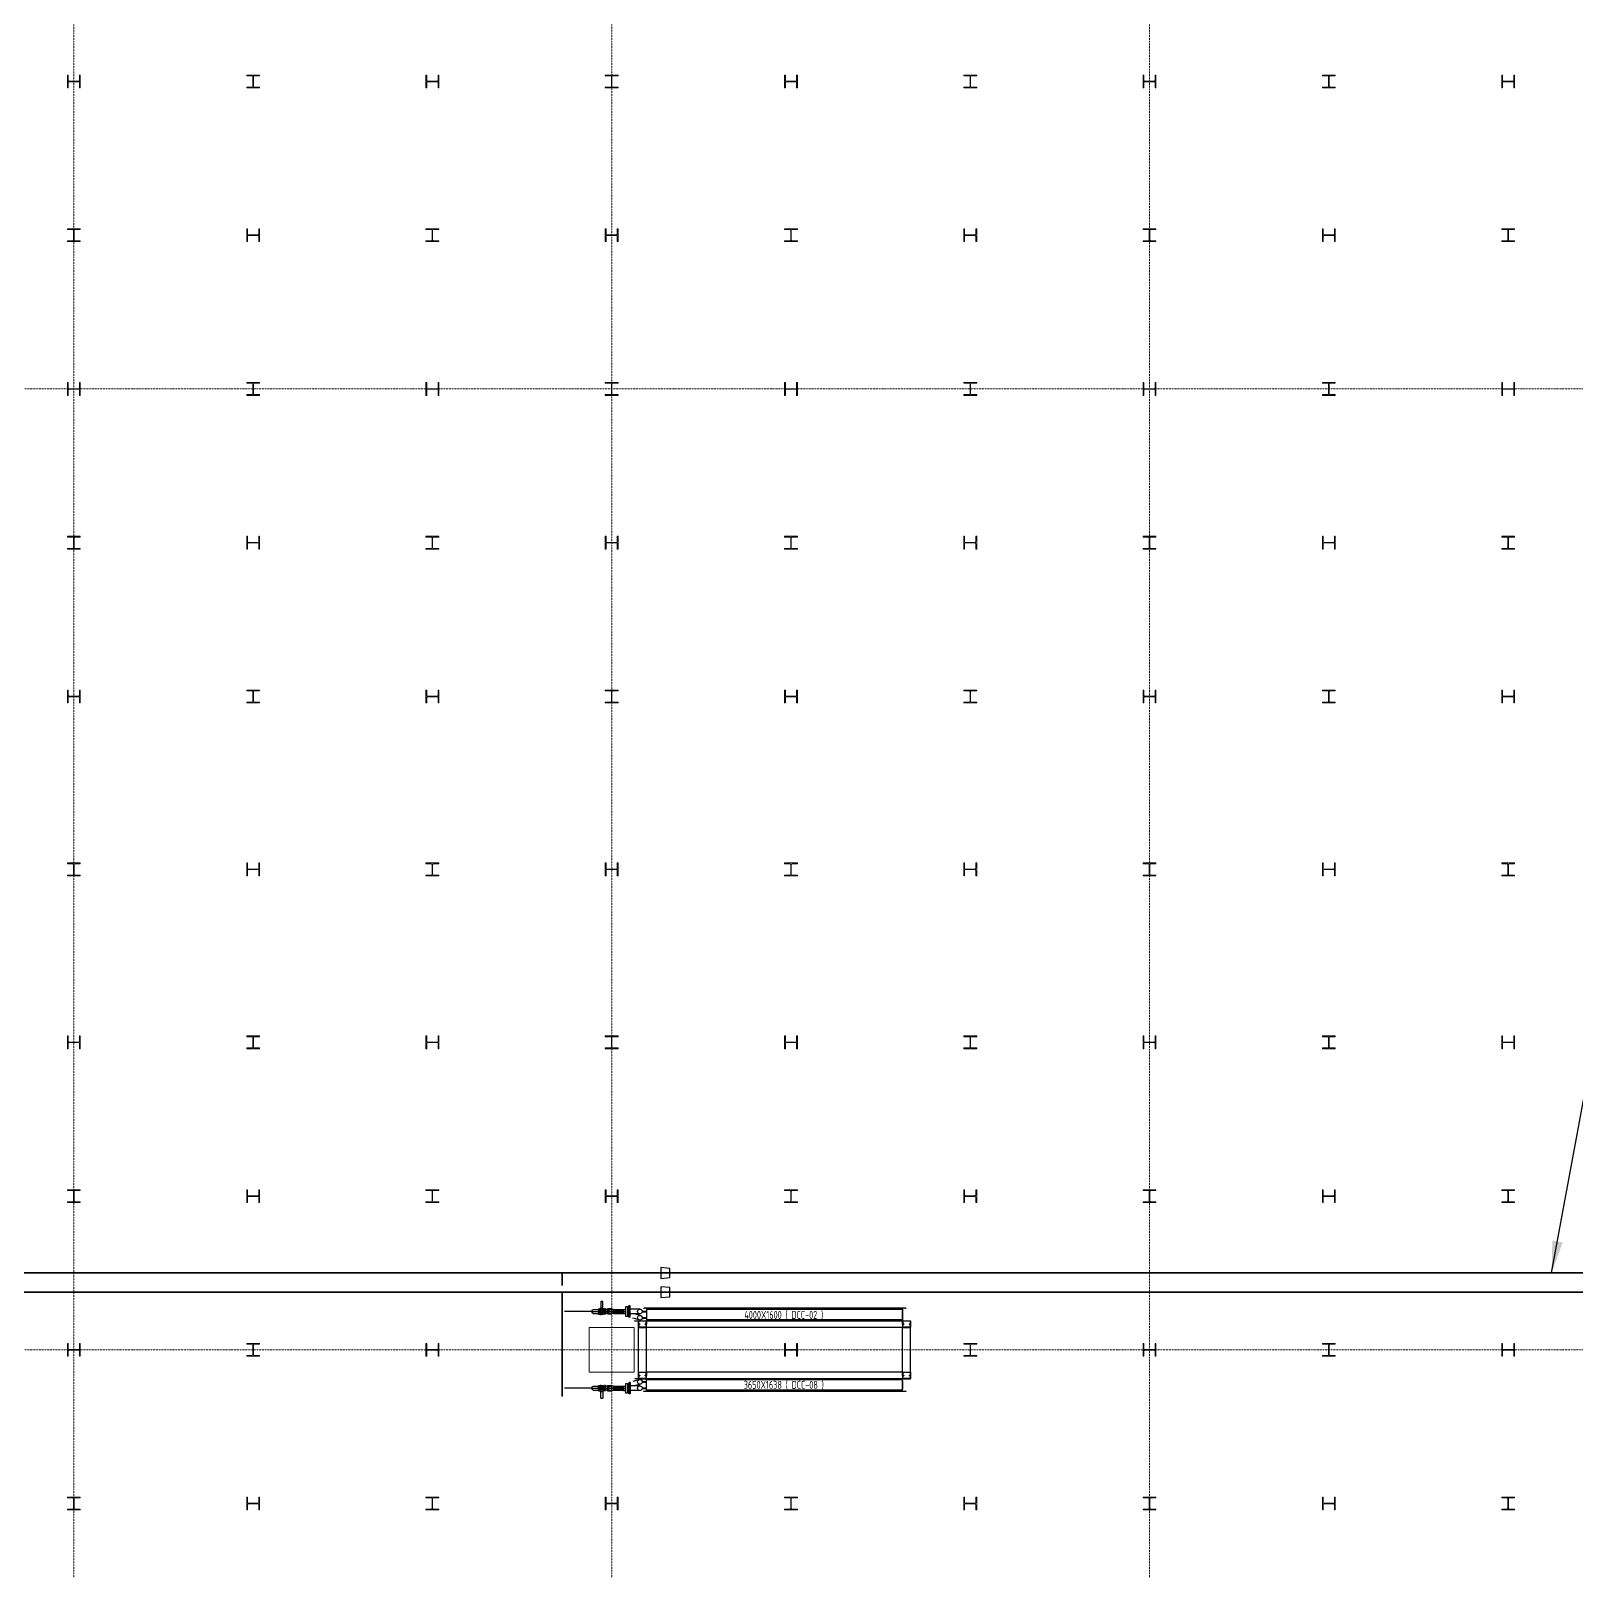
# Model space of a CAD drawing. Extents: x -32000 to 363140, y -29000 to 144266.
# Drawn here: x 42530 to 66661, y 26546 to 50589 of the extents above; entities that cross this region are included whole.
import ezdxf
from ezdxf.enums import TextEntityAlignment as Align

# ---------------------------------------------------------------- set-up
doc = ezdxf.new("R2010")
doc.units = 0
doc.header["$LTSCALE"] = 10
doc.linetypes.add('H12PL25$0$JJP_三點線', pattern=[0.9, 0.3, -0.15, 0, -0.15, 0, -0.15, 0, -0.15])
for name, color, linetype in [('H12PL25$0$S-COL', 252, 'Continuous'), ('H12PL25$0$S-GRID', 252, 'Continuous'), ('XFM1P20-200k$0$$0$M-PIPE-TEXT-ARROR', 91, 'Continuous'), ('XFM1P20-200k$0$M-PIPE-CHWR20', 110, 'Continuous'), ('XFM1P20-200k$0$M-PIPE-CHWS12', 130, 'Continuous'), ('XFM1Q20-200k$0$12P7-M-SUP-DCC-L1', 7, 'Continuous'), ('XFM1Q20-200k$0$C-CDCC', 22, 'Continuous')]:
    doc.layers.add(name, color=color, linetype=linetype)
doc.styles.add('XFM1P20-200k$0$$0$aa-txt', font='isocp.shx', dxfattribs={"bigfont": 'chineset.shx'})
doc.styles.add('XFM1Q20-200k$0$aa-txt', font='isocp.shx', dxfattribs={"bigfont": 'chineset.shx'})
doc.dimstyles.new('XFM1P20-200k$0$$0$adim-200', dxfattribs={"dimscale": 200, "dimtxt": 0.3, "dimasz": 2.5, "dimexe": 0.1, "dimexo": 0.5, "dimgap": 0.15, "dimtad": 0, "dimdec": 4, "dimzin": 3, "dimdsep": 46, "dimtxsty": 'XFM1P20-200k$0$$0$aa-txt', "dimcen": 2.5, "dimclrd": 256, "dimclre": 256, "dimclrt": 256, "dimadec": 0, "dimazin": 0, "dimtfac": 1, "dimtdec": 4, "dimtmove": 0, "dimatfit": 3, "dimfxl": 1, "dimtolj": 1, "dimtzin": 0, "dimarcsym": 0})

# ---------------------------------------------------------------- blocks, each defined once
blk = doc.blocks.new('H12PL25')
at = {"layer": 'H12PL25$0$S-COL', "lineweight": 0, "flags": 128}
for points in [[(43300, 49900), (43288, 49900), (43288, 49817, -0.41421356), (43275, 49804), (43125, 49804, -0.41421356), (43112, 49817), (43112, 49900), (43100, 49900), (43100, 49700), (43112, 49700), (43112, 49783, -0.41421356), (43125, 49796), (43275, 49796, -0.41421356), (43288, 49783), (43288, 49700), (43300, 49700)], [(46100, 49700), (46100, 49712), (46017, 49712, -0.41421356), (46004, 49725), (46004, 49875, -0.41421356), (46017, 49888), (46100, 49888), (46100, 49900), (45900, 49900), (45900, 49888), (45983, 49888, -0.41421356), (45996, 49875), (45996, 49725, -0.41421356), (45983, 49712), (45900, 49712), (45900, 49700)], [(48900, 49900), (48888, 49900), (48888, 49817, -0.41421356), (48875, 49804), (48725, 49804, -0.41421356), (48712, 49817), (48712, 49900), (48700, 49900), (48700, 49700), (48712, 49700), (48712, 49783, -0.41421356), (48725, 49796), (48875, 49796, -0.41421356), (48888, 49783), (48888, 49700), (48900, 49700)], [(51700, 49700), (51700, 49712), (51617, 49712, -0.41421356), (51604, 49725), (51604, 49875, -0.41421356), (51617, 49888), (51700, 49888), (51700, 49900), (51500, 49900), (51500, 49888), (51583, 49888, -0.41421356), (51596, 49875), (51596, 49725, -0.41421356), (51583, 49712), (51500, 49712), (51500, 49700)], [(54500, 49900), (54488, 49900), (54488, 49817, -0.41421356), (54475, 49804), (54325, 49804, -0.41421356), (54312, 49817), (54312, 49900), (54300, 49900), (54300, 49700), (54312, 49700), (54312, 49783, -0.41421356), (54325, 49796), (54475, 49796, -0.41421356), (54488, 49783), (54488, 49700), (54500, 49700)], [(57300, 49700), (57300, 49712), (57217, 49712, -0.41421356), (57204, 49725), (57204, 49875, -0.41421356), (57217, 49888), (57300, 49888), (57300, 49900), (57100, 49900), (57100, 49888), (57183, 49888, -0.41421356), (57196, 49875), (57196, 49725, -0.41421356), (57183, 49712), (57100, 49712), (57100, 49700)], [(60100, 49900), (60088, 49900), (60088, 49817, -0.41421356), (60075, 49804), (59925, 49804, -0.41421356), (59912, 49817), (59912, 49900), (59900, 49900), (59900, 49700), (59912, 49700), (59912, 49783, -0.41421356), (59925, 49796), (60075, 49796, -0.41421356), (60088, 49783), (60088, 49700), (60100, 49700)], [(62900, 49700), (62900, 49712), (62817, 49712, -0.41421356), (62804, 49725), (62804, 49875, -0.41421356), (62817, 49888), (62900, 49888), (62900, 49900), (62700, 49900), (62700, 49888), (62783, 49888, -0.41421356), (62796, 49875), (62796, 49725, -0.41421356), (62783, 49712), (62700, 49712), (62700, 49700)], [(65700, 49900), (65688, 49900), (65688, 49817, -0.41421356), (65675, 49804), (65525, 49804, -0.41421356), (65512, 49817), (65512, 49900), (65500, 49900), (65500, 49700), (65512, 49700), (65512, 49783, -0.41421356), (65525, 49796), (65675, 49796, -0.41421356), (65688, 49783), (65688, 49700), (65700, 49700)], [(43300, 47300), (43300, 47312), (43217, 47312, -0.41421356), (43204, 47325), (43204, 47475, -0.41421356), (43217, 47488), (43300, 47488), (43300, 47500), (43100, 47500), (43100, 47488), (43183, 47488, -0.41421356), (43196, 47475), (43196, 47325, -0.41421356), (43183, 47312), (43100, 47312), (43100, 47300)], [(46100, 47500), (46088, 47500), (46088, 47417, -0.41421356), (46075, 47404), (45925, 47404, -0.41421356), (45912, 47417), (45912, 47500), (45900, 47500), (45900, 47300), (45912, 47300), (45912, 47383, -0.41421356), (45925, 47396), (46075, 47396, -0.41421356), (46088, 47383), (46088, 47300), (46100, 47300)], [(48900, 47300), (48900, 47312), (48817, 47312, -0.41421356), (48804, 47325), (48804, 47475, -0.41421356), (48817, 47488), (48900, 47488), (48900, 47500), (48700, 47500), (48700, 47488), (48783, 47488, -0.41421356), (48796, 47475), (48796, 47325, -0.41421356), (48783, 47312), (48700, 47312), (48700, 47300)], [(51700, 47500), (51688, 47500), (51688, 47417, -0.41421356), (51675, 47404), (51525, 47404, -0.41421356), (51512, 47417), (51512, 47500), (51500, 47500), (51500, 47300), (51512, 47300), (51512, 47383, -0.41421356), (51525, 47396), (51675, 47396, -0.41421356), (51688, 47383), (51688, 47300), (51700, 47300)], [(54500, 47300), (54500, 47312), (54417, 47312, -0.41421356), (54404, 47325), (54404, 47475, -0.41421356), (54417, 47488), (54500, 47488), (54500, 47500), (54300, 47500), (54300, 47488), (54383, 47488, -0.41421356), (54396, 47475), (54396, 47325, -0.41421356), (54383, 47312), (54300, 47312), (54300, 47300)], [(57300, 47500), (57288, 47500), (57288, 47417, -0.41421356), (57275, 47404), (57125, 47404, -0.41421356), (57112, 47417), (57112, 47500), (57100, 47500), (57100, 47300), (57112, 47300), (57112, 47383, -0.41421356), (57125, 47396), (57275, 47396, -0.41421356), (57288, 47383), (57288, 47300), (57300, 47300)], [(60100, 47300), (60100, 47312), (60017, 47312, -0.41421356), (60004, 47325), (60004, 47475, -0.41421356), (60017, 47488), (60100, 47488), (60100, 47500), (59900, 47500), (59900, 47488), (59983, 47488, -0.41421356), (59996, 47475), (59996, 47325, -0.41421356), (59983, 47312), (59900, 47312), (59900, 47300)], [(62900, 47500), (62888, 47500), (62888, 47417, -0.41421356), (62875, 47404), (62725, 47404, -0.41421356), (62712, 47417), (62712, 47500), (62700, 47500), (62700, 47300), (62712, 47300), (62712, 47383, -0.41421356), (62725, 47396), (62875, 47396, -0.41421356), (62888, 47383), (62888, 47300), (62900, 47300)], [(65700, 47300), (65700, 47312), (65617, 47312, -0.41421356), (65604, 47325), (65604, 47475, -0.41421356), (65617, 47488), (65700, 47488), (65700, 47500), (65500, 47500), (65500, 47488), (65583, 47488, -0.41421356), (65596, 47475), (65596, 47325, -0.41421356), (65583, 47312), (65500, 47312), (65500, 47300)], [(43300, 45100), (43288, 45100), (43288, 45017, -0.41421356), (43275, 45004), (43125, 45004, -0.41421356), (43112, 45017), (43112, 45100), (43100, 45100), (43100, 44900), (43112, 44900), (43112, 44983, -0.41421356), (43125, 44996), (43275, 44996, -0.41421356), (43288, 44983), (43288, 44900), (43300, 44900)], [(46100, 44900), (46100, 44912), (46017, 44912, -0.41421356), (46004, 44925), (46004, 45075, -0.41421356), (46017, 45088), (46100, 45088), (46100, 45100), (45900, 45100), (45900, 45088), (45983, 45088, -0.41421356), (45996, 45075), (45996, 44925, -0.41421356), (45983, 44912), (45900, 44912), (45900, 44900)], [(48900, 45100), (48888, 45100), (48888, 45017, -0.41421356), (48875, 45004), (48725, 45004, -0.41421356), (48712, 45017), (48712, 45100), (48700, 45100), (48700, 44900), (48712, 44900), (48712, 44983, -0.41421356), (48725, 44996), (48875, 44996, -0.41421356), (48888, 44983), (48888, 44900), (48900, 44900)], [(51700, 44900), (51700, 44912), (51617, 44912, -0.41421356), (51604, 44925), (51604, 45075, -0.41421356), (51617, 45088), (51700, 45088), (51700, 45100), (51500, 45100), (51500, 45088), (51583, 45088, -0.41421356), (51596, 45075), (51596, 44925, -0.41421356), (51583, 44912), (51500, 44912), (51500, 44900)], [(54500, 45100), (54488, 45100), (54488, 45017, -0.41421356), (54475, 45004), (54325, 45004, -0.41421356), (54312, 45017), (54312, 45100), (54300, 45100), (54300, 44900), (54312, 44900), (54312, 44983, -0.41421356), (54325, 44996), (54475, 44996, -0.41421356), (54488, 44983), (54488, 44900), (54500, 44900)], [(57300, 44900), (57300, 44912), (57217, 44912, -0.41421356), (57204, 44925), (57204, 45075, -0.41421356), (57217, 45088), (57300, 45088), (57300, 45100), (57100, 45100), (57100, 45088), (57183, 45088, -0.41421356), (57196, 45075), (57196, 44925, -0.41421356), (57183, 44912), (57100, 44912), (57100, 44900)], [(60100, 45100), (60088, 45100), (60088, 45017, -0.41421356), (60075, 45004), (59925, 45004, -0.41421356), (59912, 45017), (59912, 45100), (59900, 45100), (59900, 44900), (59912, 44900), (59912, 44983, -0.41421356), (59925, 44996), (60075, 44996, -0.41421356), (60088, 44983), (60088, 44900), (60100, 44900)], [(62900, 44900), (62900, 44912), (62817, 44912, -0.41421356), (62804, 44925), (62804, 45075, -0.41421356), (62817, 45088), (62900, 45088), (62900, 45100), (62700, 45100), (62700, 45088), (62783, 45088, -0.41421356), (62796, 45075), (62796, 44925, -0.41421356), (62783, 44912), (62700, 44912), (62700, 44900)], [(65700, 45100), (65688, 45100), (65688, 45017, -0.41421356), (65675, 45004), (65525, 45004, -0.41421356), (65512, 45017), (65512, 45100), (65500, 45100), (65500, 44900), (65512, 44900), (65512, 44983, -0.41421356), (65525, 44996), (65675, 44996, -0.41421356), (65688, 44983), (65688, 44900), (65700, 44900)], [(43300, 42500), (43300, 42512), (43217, 42512, -0.41421356), (43204, 42525), (43204, 42675, -0.41421356), (43217, 42688), (43300, 42688), (43300, 42700), (43100, 42700), (43100, 42688), (43183, 42688, -0.41421356), (43196, 42675), (43196, 42525, -0.41421356), (43183, 42512), (43100, 42512), (43100, 42500)], [(46100, 42700), (46088, 42700), (46088, 42617, -0.41421356), (46075, 42604), (45925, 42604, -0.41421356), (45912, 42617), (45912, 42700), (45900, 42700), (45900, 42500), (45912, 42500), (45912, 42583, -0.41421356), (45925, 42596), (46075, 42596, -0.41421356), (46088, 42583), (46088, 42500), (46100, 42500)], [(48900, 42500), (48900, 42512), (48817, 42512, -0.41421356), (48804, 42525), (48804, 42675, -0.41421356), (48817, 42688), (48900, 42688), (48900, 42700), (48700, 42700), (48700, 42688), (48783, 42688, -0.41421356), (48796, 42675), (48796, 42525, -0.41421356), (48783, 42512), (48700, 42512), (48700, 42500)], [(51700, 42700), (51688, 42700), (51688, 42617, -0.41421356), (51675, 42604), (51525, 42604, -0.41421356), (51512, 42617), (51512, 42700), (51500, 42700), (51500, 42500), (51512, 42500), (51512, 42583, -0.41421356), (51525, 42596), (51675, 42596, -0.41421356), (51688, 42583), (51688, 42500), (51700, 42500)], [(54500, 42500), (54500, 42512), (54417, 42512, -0.41421356), (54404, 42525), (54404, 42675, -0.41421356), (54417, 42688), (54500, 42688), (54500, 42700), (54300, 42700), (54300, 42688), (54383, 42688, -0.41421356), (54396, 42675), (54396, 42525, -0.41421356), (54383, 42512), (54300, 42512), (54300, 42500)], [(57300, 42700), (57288, 42700), (57288, 42617, -0.41421356), (57275, 42604), (57125, 42604, -0.41421356), (57112, 42617), (57112, 42700), (57100, 42700), (57100, 42500), (57112, 42500), (57112, 42583, -0.41421356), (57125, 42596), (57275, 42596, -0.41421356), (57288, 42583), (57288, 42500), (57300, 42500)], [(60100, 42500), (60100, 42512), (60017, 42512, -0.41421356), (60004, 42525), (60004, 42675, -0.41421356), (60017, 42688), (60100, 42688), (60100, 42700), (59900, 42700), (59900, 42688), (59983, 42688, -0.41421356), (59996, 42675), (59996, 42525, -0.41421356), (59983, 42512), (59900, 42512), (59900, 42500)], [(62900, 42700), (62888, 42700), (62888, 42617, -0.41421356), (62875, 42604), (62725, 42604, -0.41421356), (62712, 42617), (62712, 42700), (62700, 42700), (62700, 42500), (62712, 42500), (62712, 42583, -0.41421356), (62725, 42596), (62875, 42596, -0.41421356), (62888, 42583), (62888, 42500), (62900, 42500)], [(65700, 42500), (65700, 42512), (65617, 42512, -0.41421356), (65604, 42525), (65604, 42675, -0.41421356), (65617, 42688), (65700, 42688), (65700, 42700), (65500, 42700), (65500, 42688), (65583, 42688, -0.41421356), (65596, 42675), (65596, 42525, -0.41421356), (65583, 42512), (65500, 42512), (65500, 42500)], [(43300, 40300), (43288, 40300), (43288, 40217, -0.41421356), (43275, 40204), (43125, 40204, -0.41421356), (43112, 40217), (43112, 40300), (43100, 40300), (43100, 40100), (43112, 40100), (43112, 40183, -0.41421356), (43125, 40196), (43275, 40196, -0.41421356), (43288, 40183), (43288, 40100), (43300, 40100)], [(46100, 40100), (46100, 40112), (46017, 40112, -0.41421356), (46004, 40125), (46004, 40275, -0.41421356), (46017, 40288), (46100, 40288), (46100, 40300), (45900, 40300), (45900, 40288), (45983, 40288, -0.41421356), (45996, 40275), (45996, 40125, -0.41421356), (45983, 40112), (45900, 40112), (45900, 40100)], [(48900, 40300), (48888, 40300), (48888, 40217, -0.41421356), (48875, 40204), (48725, 40204, -0.41421356), (48712, 40217), (48712, 40300), (48700, 40300), (48700, 40100), (48712, 40100), (48712, 40183, -0.41421356), (48725, 40196), (48875, 40196, -0.41421356), (48888, 40183), (48888, 40100), (48900, 40100)], [(51700, 40100), (51700, 40112), (51617, 40112, -0.41421356), (51604, 40125), (51604, 40275, -0.41421356), (51617, 40288), (51700, 40288), (51700, 40300), (51500, 40300), (51500, 40288), (51583, 40288, -0.41421356), (51596, 40275), (51596, 40125, -0.41421356), (51583, 40112), (51500, 40112), (51500, 40100)], [(54500, 40300), (54488, 40300), (54488, 40217, -0.41421356), (54475, 40204), (54325, 40204, -0.41421356), (54312, 40217), (54312, 40300), (54300, 40300), (54300, 40100), (54312, 40100), (54312, 40183, -0.41421356), (54325, 40196), (54475, 40196, -0.41421356), (54488, 40183), (54488, 40100), (54500, 40100)], [(57300, 40100), (57300, 40112), (57217, 40112, -0.41421356), (57204, 40125), (57204, 40275, -0.41421356), (57217, 40288), (57300, 40288), (57300, 40300), (57100, 40300), (57100, 40288), (57183, 40288, -0.41421356), (57196, 40275), (57196, 40125, -0.41421356), (57183, 40112), (57100, 40112), (57100, 40100)], [(60100, 40300), (60088, 40300), (60088, 40217, -0.41421356), (60075, 40204), (59925, 40204, -0.41421356), (59912, 40217), (59912, 40300), (59900, 40300), (59900, 40100), (59912, 40100), (59912, 40183, -0.41421356), (59925, 40196), (60075, 40196, -0.41421356), (60088, 40183), (60088, 40100), (60100, 40100)], [(62900, 40100), (62900, 40112), (62817, 40112, -0.41421356), (62804, 40125), (62804, 40275, -0.41421356), (62817, 40288), (62900, 40288), (62900, 40300), (62700, 40300), (62700, 40288), (62783, 40288, -0.41421356), (62796, 40275), (62796, 40125, -0.41421356), (62783, 40112), (62700, 40112), (62700, 40100)], [(65700, 40300), (65688, 40300), (65688, 40217, -0.41421356), (65675, 40204), (65525, 40204, -0.41421356), (65512, 40217), (65512, 40300), (65500, 40300), (65500, 40100), (65512, 40100), (65512, 40183, -0.41421356), (65525, 40196), (65675, 40196, -0.41421356), (65688, 40183), (65688, 40100), (65700, 40100)], [(43300, 37400), (43300, 37412), (43217, 37412, -0.41421356), (43204, 37425), (43204, 37575, -0.41421356), (43217, 37588), (43300, 37588), (43300, 37600), (43100, 37600), (43100, 37588), (43183, 37588, -0.41421356), (43196, 37575), (43196, 37425, -0.41421356), (43183, 37412), (43100, 37412), (43100, 37400)], [(46100, 37600), (46088, 37600), (46088, 37517, -0.41421356), (46075, 37504), (45925, 37504, -0.41421356), (45912, 37517), (45912, 37600), (45900, 37600), (45900, 37400), (45912, 37400), (45912, 37483, -0.41421356), (45925, 37496), (46075, 37496, -0.41421356), (46088, 37483), (46088, 37400), (46100, 37400)], [(48900, 37400), (48900, 37412), (48817, 37412, -0.41421356), (48804, 37425), (48804, 37575, -0.41421356), (48817, 37588), (48900, 37588), (48900, 37600), (48700, 37600), (48700, 37588), (48783, 37588, -0.41421356), (48796, 37575), (48796, 37425, -0.41421356), (48783, 37412), (48700, 37412), (48700, 37400)], [(51700, 37600), (51688, 37600), (51688, 37517, -0.41421356), (51675, 37504), (51525, 37504, -0.41421356), (51512, 37517), (51512, 37600), (51500, 37600), (51500, 37400), (51512, 37400), (51512, 37483, -0.41421356), (51525, 37496), (51675, 37496, -0.41421356), (51688, 37483), (51688, 37400), (51700, 37400)], [(54500, 37400), (54500, 37412), (54417, 37412, -0.41421356), (54404, 37425), (54404, 37575, -0.41421356), (54417, 37588), (54500, 37588), (54500, 37600), (54300, 37600), (54300, 37588), (54383, 37588, -0.41421356), (54396, 37575), (54396, 37425, -0.41421356), (54383, 37412), (54300, 37412), (54300, 37400)], [(57300, 37600), (57288, 37600), (57288, 37517, -0.41421356), (57275, 37504), (57125, 37504, -0.41421356), (57112, 37517), (57112, 37600), (57100, 37600), (57100, 37400), (57112, 37400), (57112, 37483, -0.41421356), (57125, 37496), (57275, 37496, -0.41421356), (57288, 37483), (57288, 37400), (57300, 37400)], [(60100, 37400), (60100, 37412), (60017, 37412, -0.41421356), (60004, 37425), (60004, 37575, -0.41421356), (60017, 37588), (60100, 37588), (60100, 37600), (59900, 37600), (59900, 37588), (59983, 37588, -0.41421356), (59996, 37575), (59996, 37425, -0.41421356), (59983, 37412), (59900, 37412), (59900, 37400)], [(62900, 37600), (62888, 37600), (62888, 37517, -0.41421356), (62875, 37504), (62725, 37504, -0.41421356), (62712, 37517), (62712, 37600), (62700, 37600), (62700, 37400), (62712, 37400), (62712, 37483, -0.41421356), (62725, 37496), (62875, 37496, -0.41421356), (62888, 37483), (62888, 37400), (62900, 37400)], [(65700, 37400), (65700, 37412), (65617, 37412, -0.41421356), (65604, 37425), (65604, 37575, -0.41421356), (65617, 37588), (65700, 37588), (65700, 37600), (65500, 37600), (65500, 37588), (65583, 37588, -0.41421356), (65596, 37575), (65596, 37425, -0.41421356), (65583, 37412), (65500, 37412), (65500, 37400)], [(43300, 34900), (43288, 34900), (43288, 34817, -0.41421356), (43275, 34804), (43125, 34804, -0.41421356), (43112, 34817), (43112, 34900), (43100, 34900), (43100, 34700), (43112, 34700), (43112, 34783, -0.41421356), (43125, 34796), (43275, 34796, -0.41421356), (43288, 34783), (43288, 34700), (43300, 34700)], [(46100, 34700), (46100, 34712), (46017, 34712, -0.41421356), (46004, 34725), (46004, 34875, -0.41421356), (46017, 34888), (46100, 34888), (46100, 34900), (45900, 34900), (45900, 34888), (45983, 34888, -0.41421356), (45996, 34875), (45996, 34725, -0.41421356), (45983, 34712), (45900, 34712), (45900, 34700)], [(48900, 34900), (48888, 34900), (48888, 34817, -0.41421356), (48875, 34804), (48725, 34804, -0.41421356), (48712, 34817), (48712, 34900), (48700, 34900), (48700, 34700), (48712, 34700), (48712, 34783, -0.41421356), (48725, 34796), (48875, 34796, -0.41421356), (48888, 34783), (48888, 34700), (48900, 34700)], [(51700, 34700), (51700, 34712), (51617, 34712, -0.41421356), (51604, 34725), (51604, 34875, -0.41421356), (51617, 34888), (51700, 34888), (51700, 34900), (51500, 34900), (51500, 34888), (51583, 34888, -0.41421356), (51596, 34875), (51596, 34725, -0.41421356), (51583, 34712), (51500, 34712), (51500, 34700)], [(54500, 34900), (54488, 34900), (54488, 34817, -0.41421356), (54475, 34804), (54325, 34804, -0.41421356), (54312, 34817), (54312, 34900), (54300, 34900), (54300, 34700), (54312, 34700), (54312, 34783, -0.41421356), (54325, 34796), (54475, 34796, -0.41421356), (54488, 34783), (54488, 34700), (54500, 34700)], [(57300, 34700), (57300, 34712), (57217, 34712, -0.41421356), (57204, 34725), (57204, 34875, -0.41421356), (57217, 34888), (57300, 34888), (57300, 34900), (57100, 34900), (57100, 34888), (57183, 34888, -0.41421356), (57196, 34875), (57196, 34725, -0.41421356), (57183, 34712), (57100, 34712), (57100, 34700)], [(60100, 34900), (60088, 34900), (60088, 34817, -0.41421356), (60075, 34804), (59925, 34804, -0.41421356), (59912, 34817), (59912, 34900), (59900, 34900), (59900, 34700), (59912, 34700), (59912, 34783, -0.41421356), (59925, 34796), (60075, 34796, -0.41421356), (60088, 34783), (60088, 34700), (60100, 34700)], [(62900, 34700), (62900, 34712), (62817, 34712, -0.41421356), (62804, 34725), (62804, 34875, -0.41421356), (62817, 34888), (62900, 34888), (62900, 34900), (62700, 34900), (62700, 34888), (62783, 34888, -0.41421356), (62796, 34875), (62796, 34725, -0.41421356), (62783, 34712), (62700, 34712), (62700, 34700)], [(65700, 34900), (65688, 34900), (65688, 34817, -0.41421356), (65675, 34804), (65525, 34804, -0.41421356), (65512, 34817), (65512, 34900), (65500, 34900), (65500, 34700), (65512, 34700), (65512, 34783, -0.41421356), (65525, 34796), (65675, 34796, -0.41421356), (65688, 34783), (65688, 34700), (65700, 34700)], [(43300, 32300), (43300, 32312), (43217, 32312, -0.41421356), (43204, 32325), (43204, 32475, -0.41421356), (43217, 32488), (43300, 32488), (43300, 32500), (43100, 32500), (43100, 32488), (43183, 32488, -0.41421356), (43196, 32475), (43196, 32325, -0.41421356), (43183, 32312), (43100, 32312), (43100, 32300)], [(46100, 32500), (46088, 32500), (46088, 32417, -0.41421356), (46075, 32404), (45925, 32404, -0.41421356), (45912, 32417), (45912, 32500), (45900, 32500), (45900, 32300), (45912, 32300), (45912, 32383, -0.41421356), (45925, 32396), (46075, 32396, -0.41421356), (46088, 32383), (46088, 32300), (46100, 32300)], [(48900, 32300), (48900, 32312), (48817, 32312, -0.41421356), (48804, 32325), (48804, 32475, -0.41421356), (48817, 32488), (48900, 32488), (48900, 32500), (48700, 32500), (48700, 32488), (48783, 32488, -0.41421356), (48796, 32475), (48796, 32325, -0.41421356), (48783, 32312), (48700, 32312), (48700, 32300)], [(51700, 32500), (51688, 32500), (51688, 32417, -0.41421356), (51675, 32404), (51525, 32404, -0.41421356), (51512, 32417), (51512, 32500), (51500, 32500), (51500, 32300), (51512, 32300), (51512, 32383, -0.41421356), (51525, 32396), (51675, 32396, -0.41421356), (51688, 32383), (51688, 32300), (51700, 32300)], [(54500, 32300), (54500, 32312), (54417, 32312, -0.41421356), (54404, 32325), (54404, 32475, -0.41421356), (54417, 32488), (54500, 32488), (54500, 32500), (54300, 32500), (54300, 32488), (54383, 32488, -0.41421356), (54396, 32475), (54396, 32325, -0.41421356), (54383, 32312), (54300, 32312), (54300, 32300)], [(57300, 32500), (57288, 32500), (57288, 32417, -0.41421356), (57275, 32404), (57125, 32404, -0.41421356), (57112, 32417), (57112, 32500), (57100, 32500), (57100, 32300), (57112, 32300), (57112, 32383, -0.41421356), (57125, 32396), (57275, 32396, -0.41421356), (57288, 32383), (57288, 32300), (57300, 32300)], [(60100, 32300), (60100, 32312), (60017, 32312, -0.41421356), (60004, 32325), (60004, 32475, -0.41421356), (60017, 32488), (60100, 32488), (60100, 32500), (59900, 32500), (59900, 32488), (59983, 32488, -0.41421356), (59996, 32475), (59996, 32325, -0.41421356), (59983, 32312), (59900, 32312), (59900, 32300)], [(62900, 32500), (62888, 32500), (62888, 32417, -0.41421356), (62875, 32404), (62725, 32404, -0.41421356), (62712, 32417), (62712, 32500), (62700, 32500), (62700, 32300), (62712, 32300), (62712, 32383, -0.41421356), (62725, 32396), (62875, 32396, -0.41421356), (62888, 32383), (62888, 32300), (62900, 32300)], [(65700, 32300), (65700, 32312), (65617, 32312, -0.41421356), (65604, 32325), (65604, 32475, -0.41421356), (65617, 32488), (65700, 32488), (65700, 32500), (65500, 32500), (65500, 32488), (65583, 32488, -0.41421356), (65596, 32475), (65596, 32325, -0.41421356), (65583, 32312), (65500, 32312), (65500, 32300)], [(43300, 30100), (43288, 30100), (43288, 30017, -0.41421356), (43275, 30004), (43125, 30004, -0.41421356), (43112, 30017), (43112, 30100), (43100, 30100), (43100, 29900), (43112, 29900), (43112, 29983, -0.41421356), (43125, 29996), (43275, 29996, -0.41421356), (43288, 29983), (43288, 29900), (43300, 29900)], [(46100, 29900), (46100, 29912), (46017, 29912, -0.41421356), (46004, 29925), (46004, 30075, -0.41421356), (46017, 30088), (46100, 30088), (46100, 30100), (45900, 30100), (45900, 30088), (45983, 30088, -0.41421356), (45996, 30075), (45996, 29925, -0.41421356), (45983, 29912), (45900, 29912), (45900, 29900)], [(48900, 30100), (48888, 30100), (48888, 30017, -0.41421356), (48875, 30004), (48725, 30004, -0.41421356), (48712, 30017), (48712, 30100), (48700, 30100), (48700, 29900), (48712, 29900), (48712, 29983, -0.41421356), (48725, 29996), (48875, 29996, -0.41421356), (48888, 29983), (48888, 29900), (48900, 29900)], [(54500, 30100), (54488, 30100), (54488, 30017, -0.41421356), (54475, 30004), (54325, 30004, -0.41421356), (54312, 30017), (54312, 30100), (54300, 30100), (54300, 29900), (54312, 29900), (54312, 29983, -0.41421356), (54325, 29996), (54475, 29996, -0.41421356), (54488, 29983), (54488, 29900), (54500, 29900)], [(57300, 29900), (57300, 29912), (57217, 29912, -0.41421356), (57204, 29925), (57204, 30075, -0.41421356), (57217, 30088), (57300, 30088), (57300, 30100), (57100, 30100), (57100, 30088), (57183, 30088, -0.41421356), (57196, 30075), (57196, 29925, -0.41421356), (57183, 29912), (57100, 29912), (57100, 29900)], [(60100, 30100), (60088, 30100), (60088, 30017, -0.41421356), (60075, 30004), (59925, 30004, -0.41421356), (59912, 30017), (59912, 30100), (59900, 30100), (59900, 29900), (59912, 29900), (59912, 29983, -0.41421356), (59925, 29996), (60075, 29996, -0.41421356), (60088, 29983), (60088, 29900), (60100, 29900)], [(62900, 29900), (62900, 29912), (62817, 29912, -0.41421356), (62804, 29925), (62804, 30075, -0.41421356), (62817, 30088), (62900, 30088), (62900, 30100), (62700, 30100), (62700, 30088), (62783, 30088, -0.41421356), (62796, 30075), (62796, 29925, -0.41421356), (62783, 29912), (62700, 29912), (62700, 29900)], [(65700, 30100), (65688, 30100), (65688, 30017, -0.41421356), (65675, 30004), (65525, 30004, -0.41421356), (65512, 30017), (65512, 30100), (65500, 30100), (65500, 29900), (65512, 29900), (65512, 29983, -0.41421356), (65525, 29996), (65675, 29996, -0.41421356), (65688, 29983), (65688, 29900), (65700, 29900)], [(43300, 27500), (43300, 27512), (43217, 27512, -0.41421356), (43204, 27525), (43204, 27675, -0.41421356), (43217, 27688), (43300, 27688), (43300, 27700), (43100, 27700), (43100, 27688), (43183, 27688, -0.41421356), (43196, 27675), (43196, 27525, -0.41421356), (43183, 27512), (43100, 27512), (43100, 27500)], [(46100, 27700), (46088, 27700), (46088, 27617, -0.41421356), (46075, 27604), (45925, 27604, -0.41421356), (45912, 27617), (45912, 27700), (45900, 27700), (45900, 27500), (45912, 27500), (45912, 27583, -0.41421356), (45925, 27596), (46075, 27596, -0.41421356), (46088, 27583), (46088, 27500), (46100, 27500)], [(48900, 27500), (48900, 27512), (48817, 27512, -0.41421356), (48804, 27525), (48804, 27675, -0.41421356), (48817, 27688), (48900, 27688), (48900, 27700), (48700, 27700), (48700, 27688), (48783, 27688, -0.41421356), (48796, 27675), (48796, 27525, -0.41421356), (48783, 27512), (48700, 27512), (48700, 27500)], [(51700, 27700), (51688, 27700), (51688, 27617, -0.41421356), (51675, 27604), (51525, 27604, -0.41421356), (51512, 27617), (51512, 27700), (51500, 27700), (51500, 27500), (51512, 27500), (51512, 27583, -0.41421356), (51525, 27596), (51675, 27596, -0.41421356), (51688, 27583), (51688, 27500), (51700, 27500)], [(54500, 27500), (54500, 27512), (54417, 27512, -0.41421356), (54404, 27525), (54404, 27675, -0.41421356), (54417, 27688), (54500, 27688), (54500, 27700), (54300, 27700), (54300, 27688), (54383, 27688, -0.41421356), (54396, 27675), (54396, 27525, -0.41421356), (54383, 27512), (54300, 27512), (54300, 27500)], [(57300, 27700), (57288, 27700), (57288, 27617, -0.41421356), (57275, 27604), (57125, 27604, -0.41421356), (57112, 27617), (57112, 27700), (57100, 27700), (57100, 27500), (57112, 27500), (57112, 27583, -0.41421356), (57125, 27596), (57275, 27596, -0.41421356), (57288, 27583), (57288, 27500), (57300, 27500)], [(60100, 27500), (60100, 27512), (60017, 27512, -0.41421356), (60004, 27525), (60004, 27675, -0.41421356), (60017, 27688), (60100, 27688), (60100, 27700), (59900, 27700), (59900, 27688), (59983, 27688, -0.41421356), (59996, 27675), (59996, 27525, -0.41421356), (59983, 27512), (59900, 27512), (59900, 27500)], [(62900, 27700), (62888, 27700), (62888, 27617, -0.41421356), (62875, 27604), (62725, 27604, -0.41421356), (62712, 27617), (62712, 27700), (62700, 27700), (62700, 27500), (62712, 27500), (62712, 27583, -0.41421356), (62725, 27596), (62875, 27596, -0.41421356), (62888, 27583), (62888, 27500), (62900, 27500)], [(65700, 27500), (65700, 27512), (65617, 27512, -0.41421356), (65604, 27525), (65604, 27675, -0.41421356), (65617, 27688), (65700, 27688), (65700, 27700), (65500, 27700), (65500, 27688), (65583, 27688, -0.41421356), (65596, 27675), (65596, 27525, -0.41421356), (65583, 27512), (65500, 27512), (65500, 27500)]]:
    blk.add_lwpolyline(points, format="xyb", close=True, dxfattribs=at)
blk.add_lwpolyline([(51250, 29650), (51950, 29650), (51950, 30350), (51250, 30350)], close=True, dxfattribs=at)
at = {"layer": 'H12PL25$0$S-GRID', "linetype": 'H12PL25$0$JJP_三點線', "lineweight": 0}
for p, q in [((43200, 128250), (43200, -28000)), ((51600, 128250), (51600, -28000)), ((60000, 128250), (60000, -28000)), ((-29000, 45000), (289600, 45000)), ((-29000, 30000), (289600, 30000))]:
    blk.add_line(p, q, dxfattribs=at)
blk = doc.blocks.new('XFM1Q20-200k$0$A$C858cf4fa')
at = {"layer": 'XFM1Q20-200k$0$C-CDCC'}
for p, q in [((-149, 62), (-149, 237)), ((-131, 237), (-149, 237)), ((-131, 62), (-149, 62)), ((-131, 62), (-131, 237)), ((22, 186), (-131, 186)), ((20, 113), (-131, 113)), ((11, 16), (-87, 42)), ((31, 86), (-68, 113)), ((-55, 0), (-55, 10)), ((4176, 0), (-55, 0)), ((59, 155), (125, 155)), ((59, 143), (125, 143)), ((59, 57), (125, 57)), ((59, 45), (125, 45)), ((85, 200), (85, 190)), ((4176, 200), (85, 200)), ((125, 200), (125, 0)), ((4126, 180), (125, 180)), ((4126, 20), (125, 20)), ((4126, 200), (4126, 0)), ((4126, 200), (4126, 0)), ((4126, 36), (4126, 164)), ((4176, 190), (4176, 200)), ((4176, 10), (4176, 0))]:
    blk.add_line(p, q, dxfattribs=at)
for centre in [(22, 149), (22, 51)]:
    blk.add_circle(centre, 36.5, dxfattribs=at)
at = {"layer": 'XFM1Q20-200k$0$C-CDCC', "style": 'XFM1Q20-200k$0$aa-txt', "width": 0.8}
blk.add_text('4000X1600 ( DCC-02 )', height=125, dxfattribs=at).set_placement((2270, 96), align=Align.MIDDLE)
blk = doc.blocks.new('XFM1Q20-200k$0$A$Cb56c667e')
at = {"layer": 'XFM1Q20-200k$0$12P7-M-SUP-DCC-L1'}
for points in [[(46, 135), (0, 116), (47, 0), (93, 19), (86, 37), (83, 36), (89, 20), (49, 4), (4, 114), (45, 130), (51, 115), (54, 116)], [(46, 135), (93, 153), (140, 37), (93, 19), (86, 37), (89, 38), (95, 23), (135, 39), (91, 149), (51, 133), (57, 117), (54, 116)]]:
    blk.add_lwpolyline(points, close=True, dxfattribs=at)
blk = doc.blocks.new('XFM1Q20-200k$0$A$Cc676ecaf')
at = {"layer": 'XFM1Q20-200k$0$12P7-M-SUP-DCC-L1'}
for p, q in [((231340, 29650), (227339, 29650)), ((231340, 29550), (227339, 29550))]:
    blk.add_line(p, q, dxfattribs=at)
at = {"layer": 'XFM1Q20-200k$0$C-CDCC'}
for p, q in [((227065, 29488), (227065, 29313)), ((227083, 29488), (227065, 29488)), ((227083, 29488), (227083, 29313)), ((227225, 29534), (227127, 29508)), ((227245, 29464), (227146, 29437)), ((227159, 29550), (227159, 29540)), ((231390, 29550), (227159, 29550)), ((227273, 29505), (227339, 29505)), ((227273, 29493), (227339, 29493)), ((227339, 29350), (227339, 29550)), ((231340, 29530), (227339, 29530)), ((231340, 29350), (231340, 29550)), ((231340, 29350), (231340, 29550)), ((231340, 29514), (231340, 29386)), ((231390, 29540), (231390, 29550)), ((227083, 29313), (227065, 29313)), ((227234, 29437), (227083, 29437)), ((227236, 29364), (227083, 29364)), ((227273, 29407), (227339, 29407)), ((227273, 29395), (227339, 29395)), ((227299, 29350), (227299, 29360)), ((231390, 29350), (227299, 29350)), ((231340, 29370), (227339, 29370)), ((231390, 29360), (231390, 29350))]:
    blk.add_line(p, q, dxfattribs=at)
for centre in [(227236, 29499), (227236, 29401)]:
    blk.add_circle(centre, 36.5, dxfattribs=at)
at = {"xscale": -0.9999999999999999, "rotation": 112.0000000000001}
for p in [(227321, 29693), (231447, 29693)]:
    blk.add_blockref('XFM1Q20-200k$0$A$Cb56c667e', p, dxfattribs=at)
at = {"layer": 'XFM1Q20-200k$0$C-CDCC', "style": 'XFM1Q20-200k$0$aa-txt', "width": 0.8}
blk.add_text('3650X1638 ( DCC-08 )', height=125, dxfattribs=at).set_placement((229484, 29454), align=Align.MIDDLE)
blk = doc.blocks.new('XFM1Q20-200k')
at = {"layer": 'XFM1Q20-200k$0$12P7-M-SUP-DCC-L1'}
for p, q in [((56144, 30450), (52143, 30450)), ((52018, 29650), (52018, 30350)), ((52143, 29650), (52143, 30350)), ((56144, 30350), (52143, 30350)), ((56144, 29650), (56144, 30350)), ((56269, 29650), (56269, 30350))]:
    blk.add_line(p, q, dxfattribs=at)
for name, p in [('XFM1Q20-200k$0$A$C858cf4fa', (52018, 30450)), ('XFM1Q20-200k$0$A$Cc676ecaf', (-175196, 0))]:
    blk.add_blockref(name, p)
at = {"rotation": 68.000000000014}
for p in [(52125, 30307), (56251, 30307)]:
    blk.add_blockref('XFM1Q20-200k$0$A$Cb56c667e', p, dxfattribs=at)
blk = doc.blocks.new('XFM1P20-200k$0$0BV-50')
for p, q in [((0, -3.1), (0, 2.9)), ((0.3, 3.9), (1.8, 3.9)), ((0.3, 2), (1.8, 2)), ((3.3, 3.7), (2, 3.7)), ((2, -3.9), (2, 3.7)), ((3.4, -4.4), (3.4, 4.1)), ((7.1, 4.2), (3.5, 4.2)), ((5, -2.8), (5, 1.9)), ((7, 2.4), (5.4, 2.4)), ((7.1, 2.4), (7.1, 4.3)), ((8.9, 4.4), (7.2, 4.4)), ((7.4, -2.8), (7.4, 1.9)), ((9, -4.6), (9, 4.3)), ((9.4, 4.4), (9.1, 4.4)), ((9.5, -4.6), (9.5, 4.3)), ((11.3, 3.9), (9.5, 3.9)), ((11.3, 2), (9.5, 2)), ((11.5, -3.1), (11.5, 2.9)), ((0.3, -2.2), (1.8, -2.2)), ((0.3, -4.1), (1.8, -4.1)), ((3.3, -3.9), (2, -3.9)), ((4.8, -4.5), (3.5, -4.5)), ((7.6, -5.4), (4.8, -5.4)), ((8.9, -4.7), (7.6, -4.7)), ((9.4, -4.7), (9.1, -4.7)), ((11.3, -2.2), (9.5, -2.2)), ((11.3, -4.1), (9.5, -4.1))]:
    blk.add_line(p, q)
blk.add_lwpolyline([(6.2, -1.1), (5.3, -0.6), (5.3, 0.4), (6.2, 0.9), (7.1, 0.4), (7.1, -0.6)], close=True)
blk.add_lwpolyline([(5.3, -15.9), (7.1, -15.9, 0.414214), (7.6, -15.5), (7.6, -2.8), (4.8, -2.8), (4.8, -15.5, 0.414214)], format="xyb", close=True)
blk.add_circle((6.2, -0.1), 0.537)
for centre, radius, start, end in [((1.7, 2.9), 1.72, 146.6015, 213.3985), ((7.7, -0.1), 7.74, 164.4227, 195.5773), ((0.3, 2.9), 1.72, 326.6015, 33.3985), ((2.1, 4.1), 0.453, 225.3999, 260.4412), ((-5.7, -0.1), 7.74, 344.4227, 15.5773), ((3.3, 3.8), 0.0945, 270, 0), ((3.5, 4.1), 0.0945, 90, 180), ((6.2, -0.1), 1.96, 128.7372, 231.2628), ((5.4, 1.9), 0.459, 90, 180), ((7, 1.9), 0.459, 0, 90), ((7.2, 4.3), 0.0945, 90, 180), ((6.2, -0.1), 1.96, 308.7372, 51.2628), ((8.9, 4.3), 0.0945, 0, 90), ((9.1, 4.3), 0.0945, 90, 180), ((9.4, 4.3), 0.0945, 0, 90), ((9.8, 2.9), 1.72, 326.6015, 33.3985), ((3.8, -0.1), 7.74, 344.4227, 15.5773), ((1.7, -3.1), 1.72, 146.6015, 213.3985), ((0.3, -3.1), 1.72, 326.6015, 33.3985), ((2.1, -4.3), 0.453, 99.5588, 134.6001), ((3.3, -4), 0.0945, 0, 90), ((3.5, -4.4), 0.0945, 180, 270), ((8.9, -4.6), 0.0945, 270, 0), ((9.1, -4.6), 0.0945, 180, 270), ((9.4, -4.6), 0.0945, 270, 0), ((9.8, -3.1), 1.72, 326.6015, 33.3985)]:
    blk.add_arc(centre, radius, start, end)
blk = doc.blocks.new('XFM1P20-200k$0$005')
h = blk.add_hatch()
h.set_pattern_fill('AR-HBONE', color=256, scale=0.430893, angle=360, style=0)
h.set_pattern_definition([(135, (-2258.2576, -4619.8331), (-8e-16, 2.4374981), [5.1707143, -1.7235714]), (45, (-2259.4764, -4618.6144), (-8e-16, 2.4374981), [5.1707143, -1.7235714])])
h.paths.add_polyline_path([(21.88125, -3.01625), (21.88125, 3.01625), (5.88125, 3.01625), (5.88125, -3.01625)])
edge = h.paths.add_edge_path(flags=17)
edge.add_line((21.88125, 3.01625), (21.88125, -3.01625))
for p, q in [((5.88125, 3.31625), (3, 3.31625)), ((5.88125, 3.31625), (5.88125, -3.31625)), ((21.88125, 3.01625), (5.88125, 3.01625)), ((5.88125, 3.01625), (5.88125, -3.01625)), ((21.88125, 3.31625), (24.7625, 3.31625)), ((21.88125, 3.31625), (21.88125, -3.31625)), ((21.88125, 3.01625), (21.88125, -3.01625)), ((21.88125, -3.01625), (21.88125, 3.01625)), ((28.2625, 3.31625), (24.7625, 3.31625)), ((28.2625, 3.31625), (28.2625, -3.31625)), ((5.88125, -3.31625), (3, -3.31625)), ((21.88125, -3.01625), (5.88125, -3.01625)), ((21.88125, -3.31625), (28.2625, -3.31625)), ((28.2625, -3.31625), (25.38125, -3.31625))]:
    blk.add_line(p, q)
for points in [[(0, -7.6), (0, 7.6), (2.38125, 7.6), (2.38125, -7.6), (0, -7.6)], [(2.38125, 3.8975), (3, 3.8975), (3, -3.8975), (2.38125, -3.8975)]]:
    blk.add_lwpolyline(points)
blk = doc.blocks.new('XFM1P20-200k')
at = {"layer": 'XFM1P20-200k$0$M-PIPE-CHWR20'}
for p, q in [((50827, 29274), (50827, 30726)), ((51290, 30599, 0), (50862, 30599)), ((51290, 30599, 0), (51818, 30599, 0)), ((51313, 30629, 0), (51392, 30629, 0)), ((51313, 30569, 0), (51392, 30569, 0)), ((51537, 30629), (51508, 30629, 0)), ((51537, 30569), (51508, 30569, 0)), ((51290, 29401, 0), (50862, 29401)), ((51290, 29401, 0), (51818, 29401, 0)), ((51313, 29431, 0), (51392, 29431, 0)), ((51313, 29371, 0), (51392, 29371, 0)), ((51537, 29431), (51508, 29431, 0)), ((51537, 29371), (51508, 29371, 0))]:
    blk.add_line(p, q, dxfattribs=at)
at = {"layer": 'XFM1P20-200k$0$M-PIPE-CHWR20', "const_width": 30}
for points in [[(33065, 30900), (84427, 30900), (84427, 29258)], [(50827, 29274), (50827, 30900)]]:
    blk.add_lwpolyline(points, dxfattribs=at)
at = {"layer": 'XFM1P20-200k$0$M-PIPE-CHWR20'}
blk.add_lwpolyline([(52370, 30816), (52509, 30829), (52509, 30971), (52370, 30984)], close=True, dxfattribs=at)
at = {"layer": 'XFM1P20-200k$0$M-PIPE-CHWR20', "elevation": 0}
for points in [[(51590, 30638), (51537, 30638), (51537, 30560), (51590, 30560)], [(51584, 30638), (51590, 30638), (51590, 30560), (51584, 30560)], [(51590, 29440), (51537, 29440), (51537, 29362), (51590, 29362)], [(51584, 29440), (51590, 29440), (51590, 29362), (51584, 29362)]]:
    blk.add_lwpolyline(points, dxfattribs=at)
at = {"layer": 'XFM1P20-200k$0$M-PIPE-CHWR20', "extrusion": (0, 0, -1)}
for centre in [(51313, 30599, 0), (51313, 29401, 0)]:
    blk.add_ellipse(centre, major_axis=(0, 30.2), ratio=0.77704, start_param=3.141593, end_param=6.283185, dxfattribs=at)
at = {"layer": 'XFM1P20-200k$0$M-PIPE-CHWS12', "const_width": 30}
for points in [[(84427, 30993), (84427, 31202), (33422, 31202)], [(50827, 31001), (50827, 31202)]]:
    blk.add_lwpolyline(points, dxfattribs=at)
at = {"layer": 'XFM1P20-200k$0$M-PIPE-CHWS12', "elevation": 0}
blk.add_lwpolyline([(52370, 31116), (52509, 31129), (52509, 31271), (52370, 31284)], close=True, dxfattribs=at)
at = {"layer": 'XFM1P20-200k$0$M-PIPE-CHWR20', "xscale": 10, "yscale": 10, "zscale": 10, "rotation": 180}
for name, p in [('XFM1P20-200k$0$0BV-50', (51508, 30598, 0)), ('XFM1P20-200k$0$005', (51845, 30599)), ('XFM1P20-200k$0$005', (51845, 29401))]:
    blk.add_blockref(name, p, dxfattribs=at)
at = {"layer": 'XFM1P20-200k$0$M-PIPE-CHWR20', "xscale": -10, "yscale": 10, "zscale": 10}
blk.add_blockref('XFM1P20-200k$0$0BV-50', (51508, 29402, 0), dxfattribs=at)
at = {"layer": 'XFM1P20-200k$0$$0$M-PIPE-TEXT-ARROR'}
blk.add_leader([(66279, 31200, 0), (66861, 34345, 0), (67747, 34345, 0)], dimstyle='XFM1P20-200k$0$$0$adim-200', dxfattribs=at)

msp = doc.modelspace()

# ---------------------------------------------------------------- block references
msp.add_blockref('H12PL25', (0, 0))

# ---------------------------------------------------------------- next in the draw order: block references
for name in ['XFM1P20-200k', 'XFM1Q20-200k']:
    msp.add_blockref(name, (0, 0))

doc.saveas('drawing.dxf')
